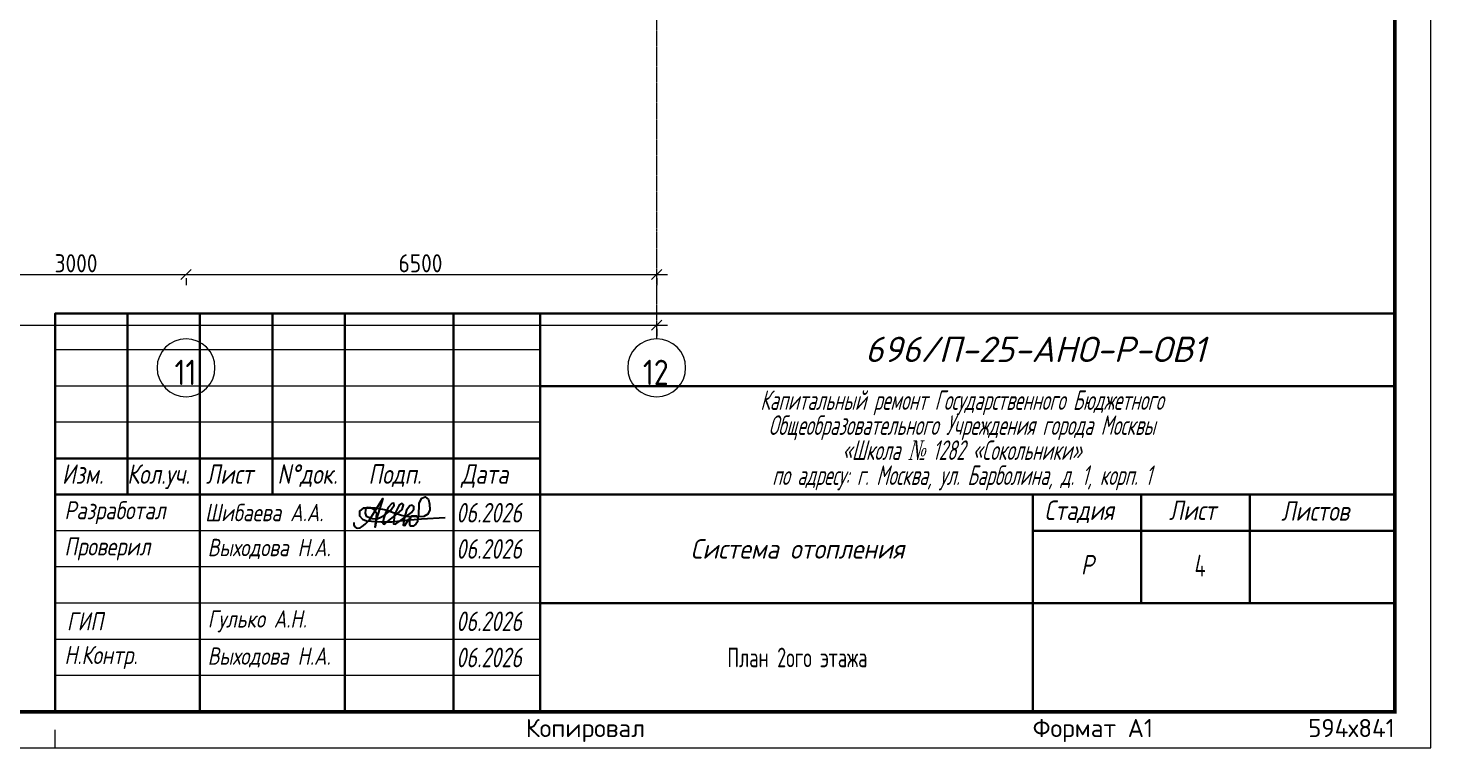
# Model space of a CAD drawing. Header units: millimetres. Extents: x -3929 to 624051, y 52832 to 514950.
# Drawn here: x 220484 to 239859, y 228186 to 238132 of the extents above; entities that cross this region are included whole.
import ezdxf
from ezdxf.enums import TextEntityAlignment as Align

# ---------------------------------------------------------------- set-up
doc = ezdxf.new("R2010")
doc.units = ezdxf.units.MM
doc.linetypes.add('ADSK_Линия сетки', pattern=[25, 20, -2.5, 0, -2.5])
doc.layers.add('9_Форматы', color=7, linetype='Continuous')
doc.layers.add('стояки', color=7, linetype='Continuous')
doc.layers.add('9_Форматы надписи', color=7, linetype='Continuous', plot=False)
for name, color, linetype, lineweight in [('Shtamp', 7, 'Continuous', 35), ('АР-ШТАМП', 7, 'Continuous', 15), ('ОВ-рамка', 7, 'Continuous', 30), ('Оси', 253, 'Continuous', 9), ('Размеры', 7, 'Continuous', 9), ('ТЕКСТ', 252, 'Continuous', 13)]:
    doc.layers.add(name, color=color, linetype=linetype, lineweight=lineweight)
doc.layers.add('Подпись', color=7, linetype='Continuous', true_color=0x082cf7)
doc.styles.add('GOST Common', font='GOST_Common.ttf', dxfattribs={"width": 0.9, "height": 350})
doc.styles.add('GOST Common_1', font='GOST_Common.ttf', dxfattribs={"width": 0.9, "height": 250})
doc.styles.add('ГОСТ', font='isocpeur.ttf', dxfattribs={"width": 0.8, "height": 250})
doc.styles.add('М2', font='isocpeui.ttf', dxfattribs={"width": 0.8})
doc.styles.add('РАЗМЕРНЫЙ', font='simplex.shx', dxfattribs={"width": 0.6, "oblique": 15})
doc.styles.add('СТИЛЬ', font='simplex.shx', dxfattribs={"width": 0.65})

# ---------------------------------------------------------------- blocks, each defined once
blk = doc.blocks.new('2 этаж')
at = {"color": 253, "linetype": 'ByBlock', "lineweight": 0}
for p, q in [((413334, -175559), (413476, -175418)), ((413476, -175418), (413334, -175559)), ((419834, -175559), (419976, -175418)), ((419834, -176259), (419976, -176118))]:
    blk.add_line(p, q, dxfattribs=at)
at = {"layer": 'Оси', "color": 253, "linetype": 'ADSK_Линия сетки', "lineweight": 0}
blk.add_line((419905, -176377), (419905, -128355), dxfattribs=at)
at = {"layer": 'Оси', "color": 253, "lineweight": 0}
for centre, start, end in [((413405, -176777), 0, 180), ((419905, -176777), 0, 180), ((413405, -176777), 180, 0), ((419905, -176777), 180, 0)]:
    blk.add_arc(centre, 400, start, end, dxfattribs=at)
at = {"layer": 'Размеры', "color": 253, "lineweight": 0}
for p, q in [((410255, -175488), (413555, -175488)), ((413255, -175488), (420055, -175488)), ((413405, -175538), (413405, -175638)), ((413405, -175538), (413405, -175638)), ((419905, -175538), (419905, -175638)), ((357905, -176188), (420055, -176188)), ((419905, -176238), (419905, -176338))]:
    blk.add_line(p, q, dxfattribs=at)
at = {"layer": 'Оси', "color": 253, "lineweight": 0, "style": 'GOST Common', "width": 0.9}
for s, p in [('11', (413247, -177016)), ('12', (419715, -177016))]:
    blk.add_text(s, height=350, dxfattribs=at).set_placement(p)
at = {"layer": 'Размеры', "color": 253, "lineweight": 0, "style": 'GOST Common_1', "width": 0.9}
for s, p in [('3000', (411590, -175458)), ('6500', (416340, -175458))]:
    blk.add_text(s, height=250, dxfattribs=at).set_placement(p)
blk = doc.blocks.new('*U2998')
at = {"layer": '9_Форматы', "color": 7, "linetype": 'Continuous', "lineweight": 9, "ltscale": 100}
blk.add_lwpolyline([(5, -5), (5, 589), (-836, 589), (-836, -5)], close=True, dxfattribs=at)
at = {"layer": '9_Форматы', "color": 7, "linetype": 'Continuous', "lineweight": 9, "ltscale": 100, "const_width": 0.5}
blk.add_lwpolyline([(0, 0), (0, 584), (-816, 584), (-816, 0)], close=True, dxfattribs=at)
at = {"layer": '9_Форматы', "color": 7, "linetype": 'Continuous', "lineweight": 15, "ltscale": 100}
blk.add_lwpolyline([(-185, -5), (-185, -2.5)], dxfattribs=at)
at = {"layer": '9_Форматы', "color": 7, "style": 'ГОСТ'}
for s, p in [('Копировал', (-120, -1)), ('Формат А1', (-50, -1))]:
    blk.add_text(s, height=2.5, dxfattribs=at).set_placement(p, align=Align.TOP_LEFT)
at = {"layer": '9_Форматы надписи', "color": 7, "style": 'ГОСТ'}
blk.add_text('594х841', height=2.5, dxfattribs=at).set_placement((0, -3.5), align=Align.RIGHT)
blk = doc.blocks.new('Штамп 22-РД-Б1-Р1-ОВ.1')
at = {"layer": 'АР-ШТАМП', "lineweight": 30, "transparency": 33554687}
blk.add_lwpolyline([(-18500, 0), (0, 0), (0, 5500), (-18500, 5500)], close=True, dxfattribs=at)
for points in [[(-17500, 5500), (-17500, 3000)], [(-16500, 5500), (-16500, 0)], [(-15500, 5500), (-15500, 3000)], [(-14500, 5500), (-14500, 0)], [(-13000, 5500), (-13000, 0)], [(-11800, 5500), (-11800, 0)], [(0, 4500), (-11800, 4500), (-11800, 4500)], [(-11800, 3500), (-18500, 3500)], [(-11800, 3000), (-18500, 3000)], [(0, 3000), (-11800, 3000), (-11800, 3000)], [(-5000, 3000), (-5000, 0)], [(-3500, 3000), (-3500, 1500)], [(-2000, 3000), (-2000, 1500)], [(0, 2500), (-5000, 2500)], [(0, 1500), (-11800, 1500), (-11800, 1500)]]:
    blk.add_lwpolyline(points, dxfattribs=at)
at = {"layer": 'АР-ШТАМП', "lineweight": 15, "transparency": 33554687}
for points in [[(-11800, 5000), (-18500, 5000)], [(-11800, 4500), (-18500, 4500)], [(-11800, 4000), (-18500, 4000)], [(-11800, 2500), (-18500, 2500)], [(-11800, 2000), (-18500, 2000)], [(-11800, 1500), (-18500, 1500)], [(-11800, 1000), (-18500, 1000)], [(-11800, 500), (-18500, 500)]]:
    blk.add_lwpolyline(points, dxfattribs=at)
at = {"layer": 'Подпись', "linetype": 'Continuous'}
blk.add_lwpolyline([(-14376, 2617), (-14374, 2584), (-14364, 2561), (-14345, 2542), (-14323, 2536), (-14290, 2542), (-14259, 2558), (-14218, 2591), (-14159, 2653), (-13975, 2948), (-14064, 2666), (-14079, 2550), (-14056, 2734), (-14097, 2794), (-14145, 2818), (-14193, 2822), (-14216, 2789), (-14218, 2743), (-14204, 2703), (-14168, 2687), (-14124, 2669), (-14055, 2667), (-14002, 2687), (-13951, 2714), (-13904, 2752), (-13865, 2785), (-13836, 2826), (-13816, 2848), (-13821, 2882), (-13851, 2878), (-13903, 2822), (-13932, 2759), (-13961, 2677), (-13973, 2612), (-13963, 2592), (-13936, 2606), (-13779, 2735), (-13708, 2794), (-13690, 2861), (-13710, 2878), (-13748, 2852), (-13814, 2727), (-13829, 2595), (-13802, 2591), (-13579, 2753), (-13546, 2800), (-13547, 2836), (-13570, 2852), (-13602, 2845), (-13648, 2785), (-13676, 2683), (-13694, 2578), (-13672, 2574), (-13650, 2610), (-13616, 2663), (-13575, 2705), (-13535, 2707), (-13509, 2709), (-13491, 2684), (-13495, 2623), (-13521, 2590), (-13555, 2566), (-13593, 2565), (-13600, 2579), (-13601, 2638), (-13584, 2696), (-13575, 2705), (-13509, 2709), (-13491, 2684), (-13479, 2701), (-13472, 2884), (-13436, 2950), (-13389, 2971), (-13345, 2931), (-13328, 2868), (-13326, 2790), (-13355, 2730), (-13410, 2696), (-13618, 2691), (-13719, 2710), (-13806, 2741), (-13867, 2763), (-13911, 2779), (-13977, 2793), (-14075, 2813), (-14248, 2815), (-14298, 2772), (-14295, 2705), (-14255, 2662), (-14202, 2639), (-13997, 2626), (-13852, 2624), (-13699, 2642), (-13442, 2665), (-13114, 2682)], dxfattribs=at)
at = {"layer": 'Shtamp', "color": 7, "ltscale": 33.333333, "style": 'М2'}
blk.add_text('696/П-25-АНО-Р-ОВ1', height=350, dxfattribs=at).set_placement((-7314, 4832))
at = {"layer": 'Shtamp', "ltscale": 33.333333, "style": 'М2', "width": 0.8}
for s, p in [('Изм.', (-18406, 3149)), ('Кол.уч.', (-17506, 3149)), ('Лист ', (-16417, 3149)), ('N°док.', (-15430, 3149)), ('Подп.', (-14174, 3149)), ('Дата', (-12892, 3149)), ('Cтадия', (-4844, 2649)), ('Лист ', (-3117, 2649)), ('Листов', (-1567, 2639)), ('Р', (-4334, 1896))]:
    blk.add_text(s, height=270, dxfattribs=at).set_placement(p)
at = {"layer": 'Shtamp', "color": 7, "ltscale": 33.333333, "style": 'М2', "width": 0.75}
for p in [(-12960, 2615), (-12960, 2115), (-12960, 1115), (-12960, 615)]:
    blk.add_text('06.2026', height=270, dxfattribs=at).set_placement(p)
at = {"layer": 'Shtamp', "ltscale": 33.333333, "char_height": 270, "attachment_point": 5, "line_spacing_factor": 0.768}
for s, insert, width, style in [('\\pxl1.18333,r1.7625,qc;Капитальный ремонт Государственного Бюджетного \\PОбщеобразовательного Учреждения города Москвы \\P«Школа {\\fTimes New Roman|b0|i0|c204|p18;№} 1282 «Сокольники» \\Pпо адресу: г. Москва, ул. Барболина, д. 1, корп. 1', (-5900, 3750), 11799.97, 'РАЗМЕРНЫЙ'), ('\\pxi1,sm0.75;{\\W0.9;\\C7;Система отопления}', (-8384, 2250), 6643.18, 'М2')]:
    blk.add_mtext(s, dxfattribs=dict(at, insert=insert, width=width, style=style))
at = {"layer": 'Shtamp', "color": 18, "ltscale": 100, "true_color": 0x000000, "width": 2000, "attachment_point": 4, "style": 'М2'}
for s, insert, char_height in [('\\pxi0.002,t0;{\\W0.8;\\C256; Разработал}', (-18500, 2750), 250), ('{\\W0.8;\\C256;Шибаева А.А.}', (-16429, 2752), 240), ('\\pxi0.002,t0;{\\W0.8;\\C256; Проверил}', (-18500, 2250), 250), ('\\pxi0.002,t0;{\\W0.8;\\C256;ГИП}', (-18339, 1250), 250), ('\\pxi0.002,t0;{\\W0.8;\\C256; Н.Контр.}', (-18500, 750), 250)]:
    blk.add_mtext(s, dxfattribs=dict(at, insert=insert, char_height=char_height))
at = {"layer": 'Shtamp', "color": 1, "ltscale": 100, "true_color": 0xff0000, "char_height": 240, "width": 2000, "attachment_point": 4, "style": 'М2'}
for s, insert in [('{\\C256;Выходова Н.А.}', (-16393, 2250)), ('{\\C256;Гулько А.Н.}', (-16393, 1250)), ('{\\C256;Выходова Н.А.}', (-16393, 750))]:
    blk.add_mtext(s, dxfattribs=dict(at, insert=insert))

msp = doc.modelspace()

# ---------------------------------------------------------------- block references
at = {"transparency": 33554687}
msp.add_blockref('Штамп 22-РД-Б1-Р1-ОВ.1', (239358.797, 228686.123), dxfattribs=at)
at = {"layer": 'ОВ-рамка', "ltscale": 100, "transparency": 33554687, "xscale": 100, "yscale": 100, "zscale": 100}
msp.add_blockref('*U2998', (239358.797, 228686.123), dxfattribs=at)
at = {"layer": 'стояки', "color": 5, "lineweight": 40}
msp.add_blockref('2 этаж', (-190738.98, 410215.433), dxfattribs=at)

# ---------------------------------------------------------------- texts
at = {"layer": 'ТЕКСТ', "transparency": 33554687, "attachment_point": 5, "style": 'СТИЛЬ'}
for s, insert, char_height, width in [('\\pxi1,sm0.75;{\\C7;4}', (236521.785, 230704.848), 300, 6768.52482), ('\\pxi1,sm0.75;{\\C7;План 2ого этажа}', (230974.548, 229436.121), 270, 6535.64473)]:
    msp.add_mtext(s, dxfattribs=dict(at, insert=insert, char_height=char_height, width=width))

doc.saveas('drawing.dxf')
